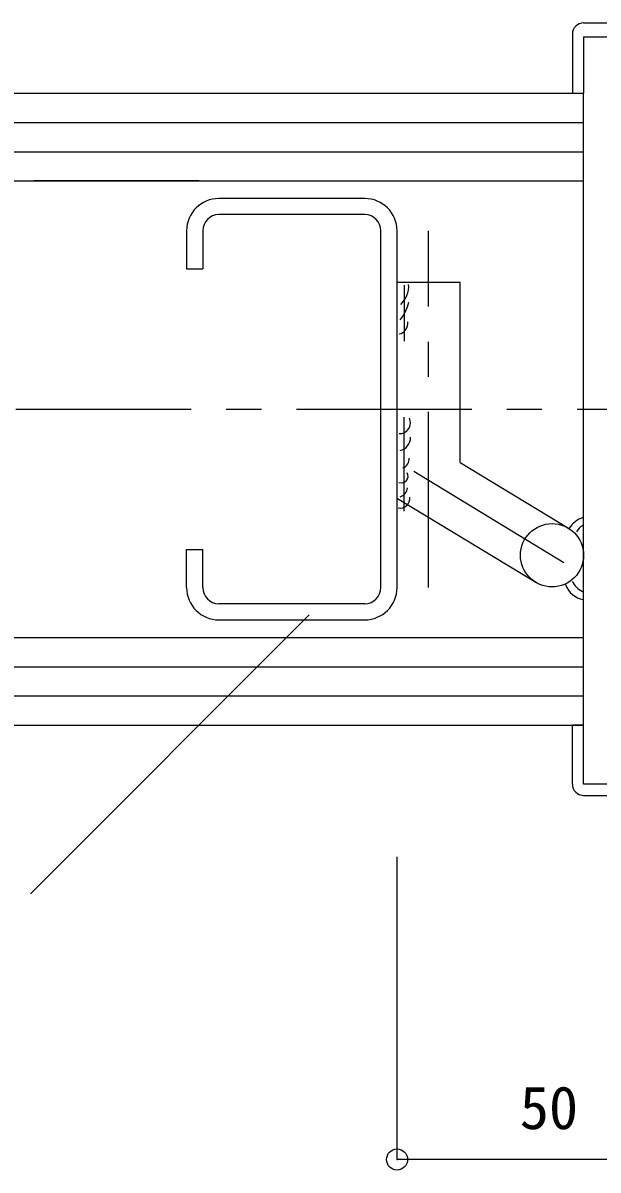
# Model space of a CAD drawing. Units: millimetres on the paper, enlarged 30 times, with parts at other scales. Extents: x -4126 to 4124, y -2920 to 2852.
# Drawn here: x 2772 to 3264, y 108 to 1088 of the extents above; entities that cross this region are included whole.
import ezdxf
from ezdxf.enums import TextEntityAlignment as Align

# ---------------------------------------------------------------- set-up
doc = ezdxf.new("R2010")
doc.units = ezdxf.units.MM
doc.header["$LTSCALE"] = 30
doc.header["$PDMODE"] = 32
doc.header["$PDSIZE"] = 18
doc.linetypes.add('CHAIN1', pattern=[8, 5, -1, 1, -1])
for name, color, linetype in [('2-0_中心線', 4, 'CHAIN1'), ('2-1_中線', 7, 'Continuous'), ('2-2_太線１', 3, 'Continuous'), ('2-4_細線', 4, 'Continuous'), ('2-5_寸法', 4, 'Continuous'), ('2-6_文字', 3, 'Continuous')]:
    doc.layers.add(name, color=color, linetype=linetype)
doc.styles.add('ＭＳ ゴシック', font='')
doc.styles.get('ＭＳ ゴシック').set_extended_font_data('MS Gothic')

msp = doc.modelspace()

# ---------------------------------------------------------------- linework, layer by layer
at = {"layer": '2-0_中心線'}
for p, q in [((3118.83, 605.77), (3118.83, 910.57)), ((3106.23, 705.08), (3258.15, 612.93))]:
    msp.add_line(p, q, dxfattribs=at)
at = {"layer": '2-1_中線'}
msp.add_circle((3224.43, 633.38), 27, dxfattribs=at)
at = {"layer": '2-2_太線１'}
for p, q in [((3097.86, 864.25), (3097.86, 816.36)), ((3097.86, 670.91), (3097.86, 751.32)), ((3145.83, 712.63), (3238.44, 656.47)), ((3092.23, 681.99), (3210.43, 610.29))]:
    msp.add_line(p, q, dxfattribs=at)
msp.add_lwpolyline([(3145.83, 712.63), (3145.83, 865.08), (3145.83, 866.33), (3091.83, 866.33)], dxfattribs=at)
for centre, radius, start, end in [((3080.2, 863.43), 21.61, 312.97674, 3.42044), ((3069.27, 856.08), 33.19, 319.76317, 348.67102), ((3092.22, 831.25), 8.86, 278.97514, 10.48001), ((3094.1, 746.51), 9.23, 266.34679, 25.66029), ((3091.97, 733.97), 11.37, 282.51057, 1.31189), ((3094.34, 715.52), 7.82, 288.99288, 6.61565), ((3095.41, 701.07), 5.85, 250.99922, 28.14863), ((3091.83, 691.99), 9.11, 286.59564, 353.34384), ((3094.58, 681.79), 8.22, 258.14441, 8.16037), ((3257.27, 645.32), 21.27, 108.12679, 148.36606), ((3257.2, 647.24), 13.31, 118.79805, 152.61659), ((3254.34, 614.52), 19.3, 198.6697, 260.21278), ((3259.93, 621.18), 20.95, 208.91432, 242.87603)]:
    msp.add_arc(centre, radius, start, end, dxfattribs=at)
at = {"layer": '2-4_細線'}
for p, q in [((3241.83, 1078.57), (3241.83, 1028.17)), ((3251.43, 1076.17), (3251.43, 1028.17)), ((3241.83, 1028.17), (3251.43, 1028.17)), ((2778.37, 344.08), (3016.62, 582.32)), ((3251.43, 488.17), (3241.83, 488.17)), ((3241.83, 437.77), (3241.83, 488.17)), ((3251.43, 437.77), (3251.43, 488.17)), ((3379.83, 437.77), (3251.43, 437.77))]:
    msp.add_line(p, q, dxfattribs=at)
for centre, start, end in [((3251.43, 1078.57), 90, 180), ((3251.43, 437.77), 180, 270)]:
    msp.add_arc(centre, 9.6, start, end, dxfattribs=at)
at = {"layer": '2-5_寸法'}
for p, q in [((3251.43, 488.17), (3251.43, 1028.17)), ((3064.23, 938.17), (2939.43, 938.17)), ((3064.23, 924.37), (2939.43, 924.37)), ((2911.83, 910.57), (2911.83, 878.17)), ((2925.63, 910.57), (2925.63, 878.17)), ((3078.03, 605.77), (3078.03, 910.57)), ((3091.83, 605.77), (3091.83, 910.57)), ((2911.83, 878.17), (2925.63, 878.17)), ((2911.83, 605.77), (2911.83, 638.17)), ((2911.83, 638.17), (2925.63, 638.17)), ((2925.63, 605.77), (2925.63, 638.17)), ((3064.23, 591.97), (2939.43, 591.97)), ((2939.43, 578.17), (3064.23, 578.17)), ((3091.83, 117.08), (3091.83, 375.62)), ((3391.83, 117.08), (3091.83, 117.08))]:
    msp.add_line(p, q, dxfattribs=at)
for centre, radius, start, end in [((2939.43, 910.57), 27.6, 90, 180), ((3064.23, 910.57), 27.6, 0, 90), ((2939.43, 910.57), 13.8, 90, 180), ((3064.23, 910.57), 13.8, 0, 90), ((2939.43, 605.77), 27.6, 180, 270), ((2939.43, 605.77), 13.8, 180, 270), ((3064.23, 605.77), 13.8, 270, 0), ((3064.23, 605.77), 27.6, 270, 0)]:
    msp.add_arc(centre, radius, start, end, dxfattribs=at)
at = {"layer": '2-5_寸法', "color": 7}
msp.add_point((3091.83, 117.08), dxfattribs=at)
at = {"layer": '2-6_文字', "color": 4}
for p, q in [((3251.43, 1088.17), (3379.83, 1088.17)), ((3251.43, 1076.17), (3379.83, 1076.17)), ((1106.53, 1003.17), (3251.43, 1003.17)), ((1106.53, 978.17), (3251.43, 978.17)), ((1106.53, 538.17), (3251.43, 538.17)), ((1106.53, 513.17), (3251.43, 513.17)), ((3251.43, 428.17), (3379.83, 428.17))]:
    msp.add_line(p, q, dxfattribs=at)
at = {"layer": '2-6_文字'}
for p, q in [((1106.53, 1028.17), (3251.43, 1028.17)), ((1106.53, 953.17), (3251.43, 953.17)), ((2922.63, 953.17), (2781.03, 953.17)), ((1106.53, 563.17), (3251.43, 563.17)), ((2781.03, 563.17), (2922.63, 563.17)), ((1106.53, 488.17), (3251.43, 488.17))]:
    msp.add_line(p, q, dxfattribs=at)
at = {"layer": '2-6_文字', "color": 4, "linetype": 'CHAIN1'}
msp.add_line((1085.78, 758.17), (3728.42, 758.17), dxfattribs=at)

# ---------------------------------------------------------------- texts
at = {"layer": '2-6_文字', "color": 4, "style": 'ＭＳ ゴシック'}
msp.add_text('50', height=36.66, dxfattribs=at).set_placement((3196.83, 132.08), align=Align.BOTTOM_LEFT)

doc.saveas('drawing.dxf')
